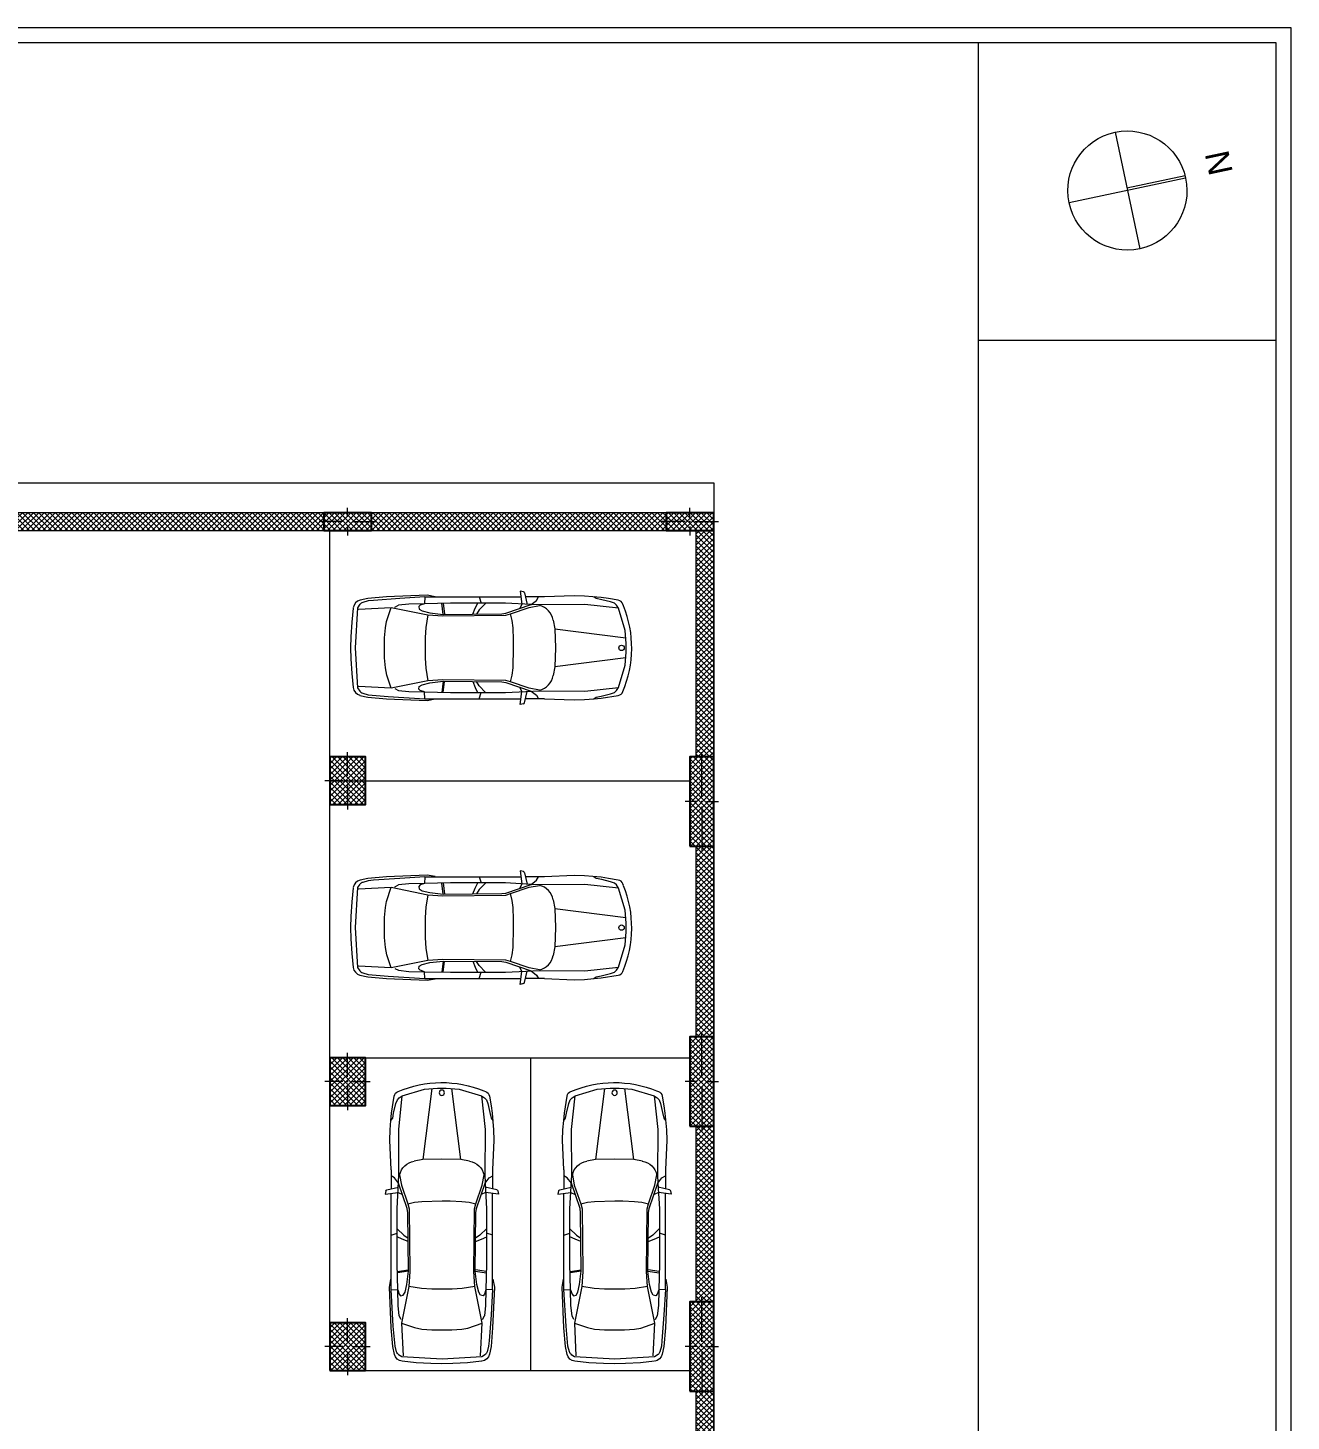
# Model space of a CAD drawing. Header units: millimetres. Extents: x 613552 to 673002, y -929939 to -887889.
# Drawn here: x 651785 to 673002, y -911280 to -887889 of the extents above; entities that cross this region are included whole.
import ezdxf
from ezdxf.enums import TextEntityAlignment as Align

# ---------------------------------------------------------------- set-up
doc = ezdxf.new("R2010")
doc.units = ezdxf.units.MM
doc.header["$MEASUREMENT"] = 0
for name, color, linetype, lineweight in [('2D Drafting - General_Pen_No__1', 7, 'Continuous', 13), ('Drawing & Figure_Pen_No__1', 7, 'Continuous', 13), ('Structural - Bearing_Pen_No__1', 7, 'Continuous', 13)]:
    doc.layers.add(name, color=color, linetype=linetype, lineweight=lineweight)
for name, color, linetype, lineweight, true_color in [('aaa mobilje_Pen_No__61', 7, 'Continuous', 20, 0x6a6a6a), ('Drawing & Figure_Pen_No__90', 7, 'Continuous', 20, 0x00bfbf), ('Structural - Bearing_Pen_No__48', 7, 'Continuous', 25, 0xa80f02), ('Structural - Bearing_Pen_No__61', 7, 'Continuous', 20, 0x6a6a6a)]:
    doc.layers.add(name, color=color, linetype=linetype, lineweight=lineweight, true_color=true_color)
doc.layers.add('Structural - Bearing', color=7, linetype='Continuous')
doc.styles.add('GENERATED_STYLE_1', font='arial.ttf')
pattern_1 = [(45, (0, 0), (-45.961939, 45.961939), []), (135, (0, 0), (45.961939, 45.961939), [])]

# ---------------------------------------------------------------- blocks, each defined once
blk = doc.blocks.new('Slab_1', base_point=(539566, -896140))
at = {"layer": 'Structural - Bearing_Pen_No__1', "color": 7, "linetype": 'Continuous', "lineweight": 13, "flags": 128}
blk.add_lwpolyline([(539566, -896140), (584366, -896140), (584366, -921140), (539566, -921140)], close=True, dxfattribs=at)
blk = doc.blocks.new('Wall_9', base_point=(584366, -921140))
at = {"layer": 'Structural - Bearing_Pen_No__61', "linetype": 'Continuous', "lineweight": 20, "true_color": 0x6a6a6a}
h = blk.add_hatch(dxfattribs=at)
h.set_pattern_fill('CONCRETE_BLOCK', color=251, style=0, pattern_type=2)
h.set_pattern_definition(pattern_1)
h.paths.add_polyline_path([(584066, -900240), (584366, -900240), (584366, -896440), (584066, -896440)])
h = blk.add_hatch(dxfattribs=at)
h.set_pattern_fill('CONCRETE_BLOCK', color=251, style=0, pattern_type=2)
h.set_pattern_definition(pattern_1)
h.paths.add_polyline_path([(584066, -904940), (584366, -904940), (584366, -901740), (584066, -901740)])
h = blk.add_hatch(dxfattribs=at)
h.set_pattern_fill('CONCRETE_BLOCK', color=251, style=0, pattern_type=2)
h.set_pattern_definition(pattern_1)
h.paths.add_polyline_path([(584066, -909390), (584366, -909390), (584366, -906440), (584066, -906440)])
h = blk.add_hatch(dxfattribs=at)
h.set_pattern_fill('CONCRETE_BLOCK', color=251, style=0, pattern_type=2)
h.set_pattern_definition(pattern_1)
h.paths.add_polyline_path([(584066, -914140), (584366, -914140), (584366, -910890), (584066, -910890)])
h = blk.add_hatch(dxfattribs=at)
h.set_pattern_fill('CONCRETE_BLOCK', color=251, style=0, pattern_type=2)
h.set_pattern_definition(pattern_1)
h.paths.add_polyline_path([(584066, -920340), (584366, -920340), (584366, -916140), (584066, -916140)])
at = {"layer": 'Structural - Bearing_Pen_No__1', "color": 7, "linetype": 'Continuous', "lineweight": 13, "flags": 128}
for points in [[(584366, -921140), (584366, -896140)], [(584066, -896440), (584066, -900240)], [(584066, -901740), (584066, -904940)], [(584066, -906440), (584066, -909390)], [(584066, -910890), (584066, -914140)], [(584066, -916140), (584066, -920840)]]:
    blk.add_lwpolyline(points, dxfattribs=at)
blk = doc.blocks.new('Wall_12', base_point=(539566, -896140))
at = {"layer": 'Structural - Bearing_Pen_No__61', "linetype": 'Continuous', "lineweight": 20, "true_color": 0x6a6a6a}
h = blk.add_hatch(dxfattribs=at)
h.set_pattern_fill('CONCRETE_BLOCK', color=251, style=0, pattern_type=2)
h.set_pattern_definition(pattern_1)
h.paths.add_polyline_path([(577816, -896440), (577816, -896140), (572666, -896140), (572666, -896440)])
h = blk.add_hatch(dxfattribs=at)
h.set_pattern_fill('CONCRETE_BLOCK', color=251, style=0, pattern_type=2)
h.set_pattern_definition(pattern_1)
h.paths.add_polyline_path([(583566, -896440), (583566, -896140), (578616, -896140), (578616, -896440)])
at = {"layer": 'Structural - Bearing_Pen_No__1', "color": 7, "linetype": 'Continuous', "lineweight": 13, "flags": 128}
for points in [[(584366, -896140), (539566, -896140)], [(539866, -896440), (584066, -896440)]]:
    blk.add_lwpolyline(points, dxfattribs=at)
blk = doc.blocks.new('Column_4', base_point=(578216, -896290))
at = {"layer": 'Structural - Bearing', "linetype": 'Continuous', "lineweight": 0, "true_color": 0x000000}
h = blk.add_hatch(dxfattribs=at)
h.set_pattern_fill('CONCRETE_BLOCK', color=18, style=0, pattern_type=2)
h.set_pattern_definition(pattern_1)
h.paths.add_polyline_path([(577816, -896440), (578616, -896440), (578616, -896140), (577816, -896140)])
at = {"layer": 'Structural - Bearing_Pen_No__1', "color": 7, "linetype": 'Continuous', "lineweight": 13}
for p, q in [((578216, -896210), (578216, -896060)), ((578136, -896290), (577736, -896290)), ((578296, -896290), (578696, -896290)), ((578216, -896370), (578216, -896520))]:
    blk.add_line(p, q, dxfattribs=at)
blk.add_point((578216, -896290), dxfattribs=at)
at = {"layer": 'Structural - Bearing_Pen_No__48', "color": 14, "linetype": 'Continuous', "lineweight": 25, "true_color": 0xa80f02, "flags": 128}
blk.add_lwpolyline([(577816, -896440), (578616, -896440), (578616, -896140), (577816, -896140)], close=True, dxfattribs=at)
blk = doc.blocks.new('Column_9', base_point=(583966, -896290))
at = {"layer": 'Structural - Bearing', "linetype": 'Continuous', "lineweight": 0, "true_color": 0x000000}
h = blk.add_hatch(dxfattribs=at)
h.set_pattern_fill('CONCRETE_BLOCK', color=18, style=0, pattern_type=2)
h.set_pattern_definition(pattern_1)
h.paths.add_polyline_path([(583566, -896440), (584366, -896440), (584366, -896140), (583566, -896140)])
at = {"layer": 'Structural - Bearing_Pen_No__1', "color": 7, "linetype": 'Continuous', "lineweight": 13}
for p, q in [((583966, -896210), (583966, -896060)), ((583886, -896290), (583486, -896290)), ((584046, -896290), (584446, -896290)), ((583966, -896370), (583966, -896520))]:
    blk.add_line(p, q, dxfattribs=at)
blk.add_point((583966, -896290), dxfattribs=at)
at = {"layer": 'Structural - Bearing_Pen_No__48', "color": 14, "linetype": 'Continuous', "lineweight": 25, "true_color": 0xa80f02, "flags": 128}
blk.add_lwpolyline([(583566, -896440), (584366, -896440), (584366, -896140), (583566, -896140)], close=True, dxfattribs=at)
blk = doc.blocks.new('Column_29', base_point=(578216, -905690))
at = {"layer": 'Structural - Bearing', "linetype": 'Continuous', "lineweight": 0, "true_color": 0x000000}
h = blk.add_hatch(dxfattribs=at)
h.set_pattern_fill('CONCRETE_BLOCK', color=18, style=0, pattern_type=2)
h.set_pattern_definition(pattern_1)
h.paths.add_polyline_path([(577916, -906090), (578516, -906090), (578516, -905290), (577916, -905290)])
at = {"layer": 'Structural - Bearing_Pen_No__1', "color": 7, "linetype": 'Continuous', "lineweight": 13}
for p, q in [((578216, -905610), (578216, -905210)), ((578136, -905690), (577836, -905690)), ((578216, -905770), (578216, -906170)), ((578296, -905690), (578596, -905690))]:
    blk.add_line(p, q, dxfattribs=at)
blk.add_point((578216, -905690), dxfattribs=at)
at = {"layer": 'Structural - Bearing_Pen_No__48', "color": 14, "linetype": 'Continuous', "lineweight": 25, "true_color": 0xa80f02, "flags": 128}
blk.add_lwpolyline([(577916, -906090), (578516, -906090), (578516, -905290), (577916, -905290)], close=True, dxfattribs=at)
blk = doc.blocks.new('Column_31', base_point=(584166, -910140))
at = {"layer": 'Structural - Bearing', "linetype": 'Continuous', "lineweight": 0, "true_color": 0x000000}
h = blk.add_hatch(dxfattribs=at)
h.set_pattern_fill('CONCRETE_BLOCK', color=18, style=0, pattern_type=2)
h.set_pattern_definition(pattern_1)
h.paths.add_polyline_path([(583966, -910890), (584366, -910890), (584366, -909390), (583966, -909390)])
at = {"layer": 'Structural - Bearing_Pen_No__1', "color": 7, "linetype": 'Continuous', "lineweight": 13}
for p, q in [((584166, -910060), (584166, -909310)), ((584086, -910140), (583886, -910140)), ((584166, -910220), (584166, -910970)), ((584246, -910140), (584446, -910140))]:
    blk.add_line(p, q, dxfattribs=at)
blk.add_point((584166, -910140), dxfattribs=at)
at = {"layer": 'Structural - Bearing_Pen_No__48', "color": 14, "linetype": 'Continuous', "lineweight": 25, "true_color": 0xa80f02, "flags": 128}
blk.add_lwpolyline([(583966, -910890), (584366, -910890), (584366, -909390), (583966, -909390)], close=True, dxfattribs=at)
blk = doc.blocks.new('Column_37', base_point=(578216, -910140))
at = {"layer": 'Structural - Bearing', "linetype": 'Continuous', "lineweight": 0, "true_color": 0x000000}
h = blk.add_hatch(dxfattribs=at)
h.set_pattern_fill('CONCRETE_BLOCK', color=18, style=0, pattern_type=2)
h.set_pattern_definition(pattern_1)
h.paths.add_polyline_path([(577916, -910540), (578516, -910540), (578516, -909740), (577916, -909740)])
at = {"layer": 'Structural - Bearing_Pen_No__1', "color": 7, "linetype": 'Continuous', "lineweight": 13}
for p, q in [((578216, -910060), (578216, -909660)), ((578136, -910140), (577836, -910140)), ((578216, -910220), (578216, -910620)), ((578296, -910140), (578596, -910140))]:
    blk.add_line(p, q, dxfattribs=at)
blk.add_point((578216, -910140), dxfattribs=at)
at = {"layer": 'Structural - Bearing_Pen_No__48', "color": 14, "linetype": 'Continuous', "lineweight": 25, "true_color": 0xa80f02, "flags": 128}
blk.add_lwpolyline([(577916, -910540), (578516, -910540), (578516, -909740), (577916, -909740)], close=True, dxfattribs=at)
blk = doc.blocks.new('Column_40', base_point=(584166, -905690))
at = {"layer": 'Structural - Bearing', "linetype": 'Continuous', "lineweight": 0, "true_color": 0x000000}
h = blk.add_hatch(dxfattribs=at)
h.set_pattern_fill('CONCRETE_BLOCK', color=18, style=0, pattern_type=2)
h.set_pattern_definition(pattern_1)
h.paths.add_polyline_path([(583966, -906440), (584366, -906440), (584366, -904940), (583966, -904940)])
at = {"layer": 'Structural - Bearing_Pen_No__1', "color": 7, "linetype": 'Continuous', "lineweight": 13}
for p, q in [((584166, -905610), (584166, -904860)), ((584086, -905690), (583886, -905690)), ((584166, -905770), (584166, -906520)), ((584246, -905690), (584446, -905690))]:
    blk.add_line(p, q, dxfattribs=at)
blk.add_point((584166, -905690), dxfattribs=at)
at = {"layer": 'Structural - Bearing_Pen_No__48', "color": 14, "linetype": 'Continuous', "lineweight": 25, "true_color": 0xa80f02, "flags": 128}
blk.add_lwpolyline([(583966, -906440), (584366, -906440), (584366, -904940), (583966, -904940)], close=True, dxfattribs=at)
blk = doc.blocks.new('Column_42', base_point=(584166, -900990))
at = {"layer": 'Structural - Bearing', "linetype": 'Continuous', "lineweight": 0, "true_color": 0x000000}
h = blk.add_hatch(dxfattribs=at)
h.set_pattern_fill('CONCRETE_BLOCK', color=18, style=0, pattern_type=2)
h.set_pattern_definition(pattern_1)
h.paths.add_polyline_path([(583966, -901740), (584366, -901740), (584366, -900240), (583966, -900240)])
at = {"layer": 'Structural - Bearing_Pen_No__1', "color": 7, "linetype": 'Continuous', "lineweight": 13}
for p, q in [((584166, -900910), (584166, -900160)), ((584086, -900990), (583886, -900990)), ((584246, -900990), (584446, -900990)), ((584166, -901070), (584166, -901820))]:
    blk.add_line(p, q, dxfattribs=at)
blk.add_point((584166, -900990), dxfattribs=at)
at = {"layer": 'Structural - Bearing_Pen_No__48', "color": 14, "linetype": 'Continuous', "lineweight": 25, "true_color": 0xa80f02, "flags": 128}
blk.add_lwpolyline([(583966, -901740), (584366, -901740), (584366, -900240), (583966, -900240)], close=True, dxfattribs=at)
blk = doc.blocks.new('Column_47', base_point=(578216, -900640))
at = {"layer": 'Structural - Bearing', "linetype": 'Continuous', "lineweight": 0, "true_color": 0x000000}
h = blk.add_hatch(dxfattribs=at)
h.set_pattern_fill('CONCRETE_BLOCK', color=18, style=0, pattern_type=2)
h.set_pattern_definition(pattern_1)
h.paths.add_polyline_path([(577916, -900240), (577916, -901040), (578516, -901040), (578516, -900240)])
at = {"layer": 'Structural - Bearing_Pen_No__1', "color": 7, "linetype": 'Continuous', "lineweight": 13}
for p, q in [((578216, -900560), (578216, -900160)), ((578136, -900640), (577836, -900640)), ((578216, -900720), (578216, -901120)), ((578296, -900640), (578596, -900640))]:
    blk.add_line(p, q, dxfattribs=at)
blk.add_point((578216, -900640), dxfattribs=at)
at = {"layer": 'Structural - Bearing_Pen_No__48', "color": 14, "linetype": 'Continuous', "lineweight": 25, "true_color": 0xa80f02, "flags": 128}
blk.add_lwpolyline([(577916, -900240), (577916, -901040), (578516, -901040), (578516, -900240)], close=True, dxfattribs=at)
blk = doc.blocks.new('North Symbol 17')
at = {"layer": 'aaa mobilje_Pen_No__61', "color": 251, "linetype": 'Continuous', "lineweight": 20, "true_color": 0x6a6a6a}
for p, q in [((0, 1000), (0, -1000)), ((45, 0), (45, 999)), ((1000, 0), (-1000, 0))]:
    blk.add_line(p, q, dxfattribs=at)
for start, end in [(0, 180), (180, 0)]:
    blk.add_arc((0, 0), 1000, start, end, dxfattribs=at)
at = {"layer": 'aaa mobilje_Pen_No__61', "color": 251, "linetype": 'Continuous', "lineweight": 20, "true_color": 0x6a6a6a, "style": 'GENERATED_STYLE_1'}
blk.add_attdef('txt', text='', height=400, dxfattribs=at).set_placement((0, 1387), align=Align.BOTTOM_CENTER)

msp = doc.modelspace()

# ---------------------------------------------------------------- linework, layer by layer
at = {"layer": '2D Drafting - General_Pen_No__1', "color": 7, "linetype": 'Continuous', "lineweight": 13, "flags": 128}
for points in [[(613552, -929939), (673002, -929939), (673002, -887889), (613552, -887889)], [(672752, -888139), (614552, -888139), (614552, -929689), (672752, -929689)]]:
    msp.add_lwpolyline(points, close=True, dxfattribs=at)
at = {"layer": 'aaa mobilje_Pen_No__61', "color": 251, "linetype": 'Continuous', "lineweight": 20, "true_color": 0x6a6a6a}
for p, q in [((657496, -897472), (657367, -897499)), ((657807, -897444), (657496, -897472)), ((658030, -897471), (657591, -897502)), ((658491, -897416), (657807, -897444)), ((658454, -897444), (658030, -897471)), ((658454, -897444), (658448, -897558)), ((658454, -897444), (660066, -897444)), ((658625, -897440), (658491, -897416)), ((659365, -897444), (659397, -897547)), ((660108, -897357), (660051, -897345)), ((660051, -897345), (660083, -897563)), ((660127, -897376), (660172, -897568)), ((660464, -897444), (660143, -897444)), ((660326, -897502), (660359, -897444)), ((660961, -897422), (660464, -897444)), ((661133, -897428), (660961, -897422)), ((661414, -897453), (661133, -897428)), ((661332, -897472), (661289, -897443)), ((661426, -897491), (661332, -897472)), ((661539, -897472), (661414, -897453)), ((661700, -897499), (661539, -897472)), ((657249, -897630), (657224, -897865)), ((657321, -897626), (657281, -898295)), ((657363, -897566), (657321, -897626)), ((657339, -897648), (657887, -897621)), ((657502, -897511), (657409, -897538)), ((657591, -897502), (657502, -897511)), ((657807, -897858), (657887, -897621)), ((657887, -897621), (658504, -897746)), ((657948, -897613), (658011, -897582)), ((658186, -897563), (658011, -897582)), ((658448, -897558), (658186, -897563)), ((658375, -897582), (658349, -897606)), ((658349, -897606), (658358, -897649)), ((658358, -897649), (658406, -897678)), ((658448, -897558), (658375, -897582)), ((658406, -897678), (658537, -897710)), ((658883, -897547), (658448, -897558)), ((658537, -897710), (658761, -897738)), ((658761, -897738), (658735, -897550)), ((658758, -897547), (658785, -897734)), ((659806, -897547), (658883, -897547)), ((659261, -897732), (659297, -897633)), ((659297, -897633), (659340, -897545)), ((659365, -897659), (659317, -897731)), ((659475, -897545), (659365, -897659)), ((659743, -897727), (659811, -897717)), ((660237, -897571), (659806, -897547)), ((659811, -897717), (660237, -897571)), ((659892, -897727), (660207, -897620)), ((660083, -897563), (660049, -897636)), ((660207, -897620), (660376, -897588)), ((660237, -897571), (660326, -897502)), ((660377, -897578), (660237, -897571)), ((661142, -897572), (660377, -897578)), ((661703, -897633), (661142, -897572)), ((661573, -897527), (661426, -897491)), ((661640, -897550), (661573, -897527)), ((661672, -897582), (661640, -897550)), ((661703, -897633), (661672, -897582)), ((661814, -898006), (661703, -897633)), ((661790, -897593), (661777, -897563)), ((657224, -897865), (657210, -898112)), ((657790, -897962), (657807, -897858)), ((658471, -897955), (658459, -898126)), ((658504, -897746), (658471, -897955)), ((658504, -897746), (658755, -897762)), ((658755, -897762), (659810, -897750)), ((658761, -897738), (659743, -897727)), ((659810, -897750), (659892, -897727)), ((659919, -897840), (659892, -897727)), ((659933, -897961), (659919, -897840)), ((660610, -897832), (660634, -897976)), ((657210, -898112), (657205, -898298)), ((657774, -898294), (657777, -898129)), ((657777, -898129), (657790, -897962)), ((658459, -898126), (658457, -898301)), ((659939, -898161), (659933, -897961)), ((659943, -898293), (659939, -898161)), ((660634, -897976), (660644, -898298)), ((660634, -897976), (661828, -898127)), ((657205, -898298), (657210, -898483)), ((657281, -898295), (657321, -898969)), ((657777, -898466), (657774, -898294)), ((658457, -898301), (658459, -898469)), ((659933, -898634), (659943, -898293)), ((660644, -898298), (660634, -898619)), ((661927, -898298), (661927, -898298)), ((657210, -898483), (657224, -898730)), ((657790, -898633), (657777, -898466)), ((657814, -898756), (657790, -898633)), ((658459, -898469), (658471, -898640)), ((658471, -898640), (658504, -898849)), ((659919, -898755), (659933, -898634)), ((660634, -898619), (660610, -898763)), ((661828, -898468), (660634, -898619)), ((661703, -898962), (661814, -898589)), ((657224, -898730), (657249, -898965)), ((657887, -898974), (657814, -898756)), ((658504, -898849), (657887, -898974)), ((658406, -898917), (658537, -898885)), ((658755, -898833), (658504, -898849)), ((658537, -898885), (658761, -898858)), ((658762, -898858), (658735, -899045)), ((659810, -898845), (658755, -898833)), ((658758, -899045), (658785, -898861)), ((658761, -898858), (659743, -898868)), ((659261, -898863), (659297, -898962)), ((659365, -898936), (659317, -898864)), ((659743, -898868), (659811, -898878)), ((659892, -898868), (659810, -898845)), ((659811, -898878), (660237, -899024)), ((659892, -898868), (659919, -898755)), ((660207, -898975), (659892, -898868)), ((657321, -898969), (657359, -899025)), ((657887, -898974), (657339, -898947)), ((657363, -899095), (657496, -899124)), ((657409, -899057), (657502, -899084)), ((657496, -899124), (657807, -899151)), ((657502, -899084), (657838, -899113)), ((657838, -899113), (658454, -899151)), ((657948, -898982), (658011, -899013)), ((658011, -899013), (658186, -899032)), ((658186, -899032), (658448, -899038)), ((658349, -898989), (658358, -898946)), ((658375, -899013), (658349, -898989)), ((658358, -898946), (658406, -898917)), ((658448, -899038), (658375, -899013)), ((658454, -899151), (658448, -899038)), ((658448, -899038), (658883, -899048)), ((658883, -899048), (659806, -899048)), ((659297, -898962), (659339, -899048)), ((659473, -899048), (659365, -898936)), ((659365, -899152), (659397, -899048)), ((659806, -899048), (660377, -899017)), ((660083, -899032), (660049, -898959)), ((660051, -899250), (660083, -899032)), ((660127, -899219), (660172, -899028)), ((660376, -899007), (660207, -898975)), ((660237, -899024), (660326, -899093)), ((660326, -899093), (660359, -899151)), ((660377, -899017), (661142, -899023)), ((661142, -899023), (661703, -898962)), ((661289, -899152), (661332, -899123)), ((661332, -899123), (661411, -899108)), ((661411, -899108), (661573, -899068)), ((661414, -899142), (661700, -899096)), ((661573, -899068), (661640, -899045)), ((661640, -899045), (661672, -899014)), ((661672, -899014), (661703, -898962)), ((657807, -899151), (658491, -899179)), ((658454, -899151), (660066, -899151)), ((658491, -899179), (658625, -899155)), ((660108, -899238), (660051, -899250)), ((660464, -899151), (660143, -899151)), ((660464, -899151), (660961, -899173)), ((660961, -899173), (661133, -899167)), ((661133, -899167), (661289, -899152)), ((661289, -899152), (661414, -899142)), ((657807, -902141), (657496, -902169)), ((658491, -902113), (657807, -902141)), ((658454, -902141), (658030, -902168)), ((658454, -902141), (658448, -902255)), ((658454, -902141), (660066, -902141)), ((658625, -902137), (658491, -902113)), ((659365, -902141), (659397, -902244)), ((660108, -902054), (660051, -902042)), ((660051, -902042), (660083, -902260)), ((660127, -902073), (660172, -902265)), ((660464, -902141), (660143, -902141)), ((660326, -902199), (660359, -902141)), ((660961, -902119), (660464, -902141)), ((661133, -902125), (660961, -902119)), ((661414, -902150), (661133, -902125)), ((661332, -902169), (661289, -902140)), ((661539, -902169), (661414, -902150)), ((657249, -902327), (657224, -902562)), ((657321, -902323), (657281, -902992)), ((657363, -902263), (657321, -902323)), ((657339, -902345), (657887, -902318)), ((657496, -902169), (657367, -902196)), ((657502, -902208), (657409, -902235)), ((657591, -902199), (657502, -902208)), ((658030, -902168), (657591, -902199)), ((657807, -902555), (657887, -902318)), ((657887, -902318), (658504, -902443)), ((657948, -902310), (658011, -902279)), ((658186, -902260), (658011, -902279)), ((658448, -902255), (658186, -902260)), ((658375, -902279), (658349, -902303)), ((658349, -902303), (658358, -902346)), ((658358, -902346), (658406, -902375)), ((658448, -902255), (658375, -902279)), ((658406, -902375), (658537, -902407)), ((658883, -902244), (658448, -902255)), ((658761, -902435), (658735, -902247)), ((658758, -902244), (658785, -902431)), ((659806, -902244), (658883, -902244)), ((659261, -902429), (659297, -902330)), ((659297, -902330), (659340, -902242)), ((659365, -902356), (659317, -902428)), ((659475, -902242), (659365, -902356)), ((660237, -902268), (659806, -902244)), ((659811, -902414), (660237, -902268)), ((659892, -902424), (660207, -902317)), ((660083, -902260), (660049, -902333)), ((660207, -902317), (660376, -902285)), ((660237, -902268), (660326, -902199)), ((660377, -902275), (660237, -902268)), ((661142, -902269), (660377, -902275)), ((661703, -902330), (661142, -902269)), ((661426, -902188), (661332, -902169)), ((661573, -902224), (661426, -902188)), ((661700, -902196), (661539, -902169)), ((661640, -902247), (661573, -902224)), ((661672, -902279), (661640, -902247)), ((661703, -902330), (661672, -902279)), ((661814, -902703), (661703, -902330)), ((661790, -902290), (661777, -902260)), ((657224, -902562), (657210, -902809)), ((657790, -902659), (657807, -902555)), ((658504, -902443), (658471, -902652)), ((658504, -902443), (658755, -902459)), ((658537, -902407), (658761, -902435)), ((658755, -902459), (659810, -902447)), ((658761, -902435), (659743, -902424)), ((659743, -902424), (659811, -902414)), ((659810, -902447), (659892, -902424)), ((659919, -902537), (659892, -902424)), ((659933, -902658), (659919, -902537)), ((660610, -902529), (660634, -902673)), ((657210, -902809), (657205, -902995)), ((657774, -902991), (657777, -902826)), ((657777, -902826), (657790, -902659)), ((658459, -902823), (658457, -902998)), ((658471, -902652), (658459, -902823)), ((659939, -902858), (659933, -902658)), ((659943, -902990), (659939, -902858)), ((660634, -902673), (660644, -902995)), ((660634, -902673), (661828, -902824)), ((657205, -902995), (657210, -903180)), ((657281, -902992), (657321, -903666)), ((657777, -903163), (657774, -902991)), ((658457, -902998), (658459, -903166)), ((659933, -903331), (659943, -902990)), ((660644, -902995), (660634, -903316)), ((661927, -902995), (661927, -902995)), ((657210, -903180), (657224, -903427)), ((657790, -903330), (657777, -903163)), ((657814, -903453), (657790, -903330)), ((658459, -903166), (658471, -903337)), ((658471, -903337), (658504, -903546)), ((659919, -903452), (659933, -903331)), ((660634, -903316), (660610, -903460)), ((661828, -903165), (660634, -903316)), ((661703, -903659), (661814, -903286)), ((657224, -903427), (657249, -903662)), ((657887, -903671), (657814, -903453)), ((658504, -903546), (657887, -903671)), ((658755, -903530), (658504, -903546)), ((658537, -903582), (658761, -903555)), ((658762, -903555), (658735, -903742)), ((659810, -903542), (658755, -903530)), ((658758, -903742), (658785, -903558)), ((658761, -903555), (659743, -903565)), ((659261, -903560), (659297, -903659)), ((659365, -903633), (659317, -903561)), ((659743, -903565), (659811, -903575)), ((659892, -903565), (659810, -903542)), ((659892, -903565), (659919, -903452)), ((660207, -903672), (659892, -903565)), ((657321, -903666), (657359, -903722)), ((657887, -903671), (657339, -903644)), ((657363, -903792), (657496, -903821)), ((657409, -903754), (657502, -903781)), ((657502, -903781), (657838, -903810)), ((657948, -903679), (658011, -903710)), ((658011, -903710), (658186, -903729)), ((658186, -903729), (658448, -903735)), ((658349, -903686), (658358, -903643)), ((658375, -903710), (658349, -903686)), ((658358, -903643), (658406, -903614)), ((658448, -903735), (658375, -903710)), ((658406, -903614), (658537, -903582)), ((658454, -903848), (658448, -903735)), ((658448, -903735), (658883, -903745)), ((658883, -903745), (659806, -903745)), ((659297, -903659), (659339, -903745)), ((659473, -903745), (659365, -903633)), ((659365, -903849), (659397, -903745)), ((659806, -903745), (660377, -903714)), ((659811, -903575), (660237, -903721)), ((660083, -903729), (660049, -903656)), ((660051, -903947), (660083, -903729)), ((660127, -903916), (660172, -903725)), ((660376, -903704), (660207, -903672)), ((660237, -903721), (660326, -903790)), ((660326, -903790), (660359, -903848)), ((660377, -903714), (661142, -903720)), ((661142, -903720), (661703, -903659)), ((661332, -903820), (661411, -903805)), ((661411, -903805), (661573, -903765)), ((661414, -903839), (661700, -903793)), ((661573, -903765), (661640, -903742)), ((661640, -903742), (661672, -903711)), ((661672, -903711), (661703, -903659)), ((657496, -903821), (657807, -903848)), ((657807, -903848), (658491, -903876)), ((657838, -903810), (658454, -903848)), ((658454, -903848), (660066, -903848)), ((658491, -903876), (658625, -903852)), ((660108, -903935), (660051, -903947)), ((660464, -903848), (660143, -903848)), ((660464, -903848), (660961, -903870)), ((660961, -903870), (661133, -903864)), ((661133, -903864), (661289, -903849)), ((661289, -903849), (661332, -903820)), ((661289, -903849), (661414, -903839)), ((658738, -905596), (658738, -905596)), ((661640, -905596), (661640, -905596)), ((657894, -906110), (657939, -905823)), ((657967, -905950), (657991, -905884)), ((657991, -905884), (658022, -905851)), ((658013, -906381), (658073, -905820)), ((658022, -905851), (658073, -905820)), ((658073, -905820), (658447, -905709)), ((658568, -905695), (658417, -906889)), ((659059, -906889), (658908, -905695)), ((659029, -905709), (659403, -905820)), ((659403, -905820), (659454, -905851)), ((659403, -905820), (659463, -906381)), ((659442, -905734), (659472, -905746)), ((659454, -905851), (659485, -905884)), ((659485, -905884), (659509, -905950)), ((659537, -905823), (659564, -905984)), ((660795, -906110), (660841, -905823)), ((660869, -905950), (660893, -905884)), ((660893, -905884), (660924, -905851)), ((660914, -906381), (660975, -905820)), ((660924, -905851), (660975, -905820)), ((660975, -905820), (661348, -905709)), ((661469, -905695), (661318, -906889)), ((661961, -906889), (661810, -905695)), ((661931, -905709), (662305, -905820)), ((662305, -905820), (662356, -905851)), ((662305, -905820), (662365, -906381)), ((662344, -905734), (662374, -905746)), ((662356, -905851), (662387, -905884)), ((662387, -905884), (662411, -905950)), ((662438, -905823), (662466, -905984)), ((657883, -906234), (657894, -906110)), ((657912, -906191), (657928, -906112)), ((657928, -906112), (657967, -905950)), ((659509, -905950), (659544, -906097)), ((659544, -906097), (659564, -906191)), ((659564, -905984), (659582, -906110)), ((659582, -906110), (659607, -906390)), ((660785, -906234), (660795, -906110)), ((660814, -906191), (660830, -906112)), ((660830, -906112), (660869, -905950)), ((662411, -905950), (662446, -906097)), ((662446, -906097), (662466, -906191)), ((662466, -905984), (662484, -906110)), ((662484, -906110), (662509, -906390)), ((657868, -906390), (657883, -906234)), ((657883, -906234), (657912, -906191)), ((659564, -906191), (659592, -906234)), ((660770, -906390), (660785, -906234)), ((660785, -906234), (660814, -906191)), ((662466, -906191), (662494, -906234)), ((657863, -906562), (657868, -906390)), ((657885, -907059), (657863, -906562)), ((658018, -907146), (658013, -906381)), ((659463, -906381), (659458, -907146)), ((659613, -906562), (659591, -907059)), ((659607, -906390), (659613, -906562)), ((660765, -906562), (660770, -906390)), ((660787, -907059), (660765, -906562)), ((660920, -907146), (660914, -906381)), ((662365, -906381), (662360, -907146)), ((662515, -906562), (662493, -907059)), ((662509, -906390), (662515, -906562)), ((657885, -907059), (657885, -907380)), ((658417, -906889), (658272, -906913)), ((658738, -906879), (658417, -906889)), ((659059, -906889), (658738, -906879)), ((659203, -906913), (659059, -906889)), ((659591, -907059), (659591, -907380)), ((660787, -907059), (660787, -907380)), ((661318, -906889), (661174, -906913)), ((661640, -906879), (661318, -906889)), ((661961, -906889), (661640, -906879)), ((662105, -906913), (661961, -906889)), ((662493, -907059), (662493, -907380)), ((657943, -907197), (657884, -907164)), ((658011, -907286), (657943, -907197)), ((657987, -907717), (658018, -907146)), ((658157, -907712), (658011, -907286)), ((658028, -907147), (658061, -907316)), ((659318, -907712), (659465, -907286)), ((659415, -907316), (659448, -907147)), ((659458, -907146), (659465, -907286)), ((659465, -907286), (659533, -907197)), ((659465, -907286), (659489, -907717)), ((659533, -907197), (659592, -907164)), ((660845, -907197), (660786, -907164)), ((660913, -907286), (660845, -907197)), ((660889, -907717), (660920, -907146)), ((661059, -907712), (660913, -907286)), ((660930, -907147), (660962, -907316)), ((662220, -907712), (662366, -907286)), ((662317, -907316), (662350, -907147)), ((662360, -907146), (662366, -907286)), ((662366, -907286), (662435, -907197)), ((662366, -907286), (662391, -907717)), ((662435, -907197), (662493, -907164)), ((657798, -907415), (657786, -907472)), ((657786, -907472), (658003, -907440)), ((657816, -907396), (658008, -907351)), ((657885, -909069), (657885, -907458)), ((658003, -907440), (658076, -907474)), ((658061, -907316), (658168, -907631)), ((659308, -907631), (659415, -907316)), ((659473, -907440), (659400, -907474)), ((659659, -907396), (659468, -907351)), ((659690, -907472), (659473, -907440)), ((659591, -909069), (659591, -907458)), ((659678, -907415), (659690, -907472)), ((660699, -907415), (660687, -907472)), ((660687, -907472), (660905, -907440)), ((660718, -907396), (660910, -907351)), ((660787, -909069), (660787, -907458)), ((660905, -907440), (660978, -907474)), ((660962, -907316), (661070, -907631)), ((662210, -907631), (662317, -907316)), ((662374, -907440), (662302, -907474)), ((662561, -907396), (662370, -907351)), ((662592, -907472), (662374, -907440)), ((662493, -909069), (662493, -907458)), ((662580, -907415), (662592, -907472)), ((657987, -908640), (657987, -907717)), ((658167, -907780), (658157, -907712)), ((658178, -908763), (658167, -907780)), ((658168, -907631), (658280, -907604)), ((658168, -907631), (658191, -907713)), ((658191, -907713), (658202, -908768)), ((658280, -907604), (658401, -907590)), ((658401, -907590), (658742, -907580)), ((658742, -907580), (658875, -907584)), ((658875, -907584), (659075, -907590)), ((659075, -907590), (659195, -907604)), ((659195, -907604), (659308, -907631)), ((659274, -908768), (659285, -907713)), ((659285, -907713), (659308, -907631)), ((659298, -908763), (659309, -907780)), ((659309, -907780), (659318, -907712)), ((659489, -907717), (659489, -908640)), ((660889, -908640), (660889, -907717)), ((661069, -907780), (661059, -907712)), ((661080, -908763), (661069, -907780)), ((661070, -907631), (661182, -907604)), ((661070, -907631), (661092, -907713)), ((661092, -907713), (661104, -908768)), ((661182, -907604), (661303, -907590)), ((661303, -907590), (661644, -907580)), ((661644, -907580), (661776, -907584)), ((661776, -907584), (661976, -907590)), ((661976, -907590), (662097, -907604)), ((662097, -907604), (662210, -907631)), ((662175, -908768), (662187, -907713)), ((662187, -907713), (662210, -907631)), ((662200, -908763), (662210, -907780)), ((662210, -907780), (662220, -907712)), ((662391, -907717), (662391, -908640)), ((657884, -908158), (657987, -908126)), ((657987, -908050), (658099, -908158)), ((658074, -908226), (657987, -908184)), ((658172, -908262), (658074, -908226)), ((658099, -908158), (658172, -908206)), ((659303, -908262), (659402, -908226)), ((659377, -908158), (659304, -908206)), ((659491, -908048), (659377, -908158)), ((659402, -908226), (659491, -908183)), ((659592, -908158), (659489, -908126)), ((660786, -908158), (660889, -908126)), ((660889, -908050), (661001, -908158)), ((660976, -908226), (660889, -908184)), ((661074, -908262), (660976, -908226)), ((661001, -908158), (661074, -908206)), ((662205, -908262), (662304, -908226)), ((662279, -908158), (662206, -908206)), ((662393, -908048), (662279, -908158)), ((662304, -908226), (662393, -908183)), ((662494, -908158), (662391, -908126)), ((657998, -909076), (657987, -908640)), ((659489, -908640), (659478, -909076)), ((660900, -909076), (660889, -908640)), ((662391, -908640), (662380, -909076)), ((657856, -909032), (657881, -908898)), ((657990, -908765), (658174, -908738)), ((658178, -908761), (657991, -908788)), ((658150, -908986), (658178, -908763)), ((658202, -908768), (658186, -909019)), ((659290, -909019), (659274, -908768)), ((659326, -908986), (659298, -908763)), ((659298, -908763), (659485, -908788)), ((659489, -908765), (659301, -908738)), ((659595, -908898), (659620, -909032)), ((660758, -909032), (660782, -908898)), ((660892, -908765), (661076, -908738)), ((661080, -908761), (660892, -908788)), ((661052, -908986), (661080, -908763)), ((661104, -908768), (661088, -909019)), ((662192, -909019), (662175, -908768)), ((662227, -908986), (662200, -908763)), ((662200, -908763), (662387, -908788)), ((662390, -908765), (662203, -908738)), ((662497, -908898), (662521, -909032)), ((657885, -909716), (657856, -909032)), ((657885, -909069), (657998, -909076)), ((657922, -909685), (657885, -909069)), ((657998, -909076), (658022, -909148)), ((658004, -909337), (657998, -909076)), ((658022, -909148), (658046, -909174)), ((658046, -909174), (658089, -909165)), ((658186, -909019), (658061, -909636)), ((658089, -909165), (658119, -909117)), ((658119, -909117), (658150, -908986)), ((658395, -909052), (658186, -909019)), ((658567, -909064), (658395, -909052)), ((658735, -909066), (658567, -909064)), ((658909, -909064), (658735, -909066)), ((659081, -909052), (658909, -909064)), ((659290, -909019), (659081, -909052)), ((659415, -909636), (659290, -909019)), ((659357, -909117), (659326, -908986)), ((659387, -909165), (659357, -909117)), ((659429, -909174), (659387, -909165)), ((659454, -909148), (659429, -909174)), ((659478, -909076), (659454, -909148)), ((659478, -909076), (659472, -909337)), ((659591, -909069), (659478, -909076)), ((659591, -909069), (659564, -909493)), ((659620, -909032), (659591, -909716)), ((660787, -909716), (660758, -909032)), ((660787, -909069), (660900, -909076)), ((660824, -909685), (660787, -909069)), ((660900, -909076), (660924, -909148)), ((660905, -909337), (660900, -909076)), ((660924, -909148), (660948, -909174)), ((660948, -909174), (660991, -909165)), ((661088, -909019), (660963, -909636)), ((660991, -909165), (661020, -909117)), ((661020, -909117), (661052, -908986)), ((661297, -909052), (661088, -909019)), ((661468, -909064), (661297, -909052)), ((661636, -909066), (661468, -909064)), ((661811, -909064), (661636, -909066)), ((661982, -909052), (661811, -909064)), ((662192, -909019), (661982, -909052)), ((662317, -909636), (662192, -909019)), ((662259, -909117), (662227, -908986)), ((662289, -909165), (662259, -909117)), ((662331, -909174), (662289, -909165)), ((662355, -909148), (662331, -909174)), ((662380, -909076), (662355, -909148)), ((662380, -909076), (662374, -909337)), ((662493, -909069), (662380, -909076)), ((662493, -909069), (662466, -909493)), ((662521, -909032), (662493, -909716)), ((658022, -909512), (658004, -909337)), ((659472, -909337), (659454, -909512)), ((660924, -909512), (660905, -909337)), ((662374, -909337), (662355, -909512)), ((658053, -909575), (658022, -909512)), ((658061, -909636), (658088, -910184)), ((658061, -909636), (658280, -909709)), ((659177, -909717), (659415, -909636)), ((659387, -910184), (659415, -909636)), ((659423, -909575), (659454, -909512)), ((659564, -909493), (659533, -909932)), ((660955, -909575), (660924, -909512)), ((660963, -909636), (660990, -910184)), ((660963, -909636), (661182, -909709)), ((662079, -909717), (662317, -909636)), ((662289, -910184), (662317, -909636)), ((662324, -909575), (662355, -909512)), ((662466, -909493), (662435, -909932)), ((657912, -910027), (657885, -909716)), ((657952, -910021), (657922, -909685)), ((658280, -909709), (658402, -909733)), ((658402, -909733), (658569, -909746)), ((658569, -909746), (658741, -909749)), ((658741, -909749), (658907, -909746)), ((658907, -909746), (659074, -909733)), ((659074, -909733), (659177, -909717)), ((659591, -909716), (659564, -910027)), ((660814, -910027), (660787, -909716)), ((660853, -910021), (660824, -909685)), ((661182, -909709), (661304, -909733)), ((661304, -909733), (661471, -909746)), ((661471, -909746), (661643, -909749)), ((661643, -909749), (661808, -909746)), ((661808, -909746), (661975, -909733)), ((661975, -909733), (662079, -909717)), ((662493, -909716), (662466, -910027)), ((657940, -910160), (657912, -910027)), ((657978, -910114), (657952, -910021)), ((659524, -910021), (659498, -910114)), ((659533, -909932), (659524, -910021)), ((659564, -910027), (659536, -910156)), ((660842, -910160), (660814, -910027)), ((660880, -910114), (660853, -910021)), ((662426, -910021), (662399, -910114)), ((662435, -909932), (662426, -910021)), ((662466, -910027), (662438, -910156)), ((658067, -910203), (658010, -910164)), ((658741, -910242), (658067, -910203)), ((658306, -910299), (658070, -910274)), ((658552, -910313), (658306, -910299)), ((658738, -910318), (658552, -910313)), ((658924, -910313), (658738, -910318)), ((659409, -910203), (658741, -910242)), ((659170, -910299), (658924, -910313)), ((659406, -910274), (659170, -910299)), ((659469, -910160), (659409, -910203)), ((660968, -910203), (660912, -910164)), ((661642, -910242), (660968, -910203)), ((661207, -910299), (660972, -910274)), ((661454, -910313), (661207, -910299)), ((661640, -910318), (661454, -910313)), ((661825, -910313), (661640, -910318)), ((662311, -910203), (661642, -910242)), ((662072, -910299), (661825, -910313)), ((662308, -910274), (662072, -910299)), ((662371, -910160), (662311, -910203))]:
    msp.add_line(p, q, dxfattribs=at)
for centre, major_axis, start_param, end_param in [((660103, -897382), (17.7, 17.7), 5.727305, 6.861623), ((657398, -897646), (-106, 106), -0.575715, 0.642137), ((657437, -897634), (-70.7, 70.7), -0.506125, 0.043587), ((660312, -897882), (213, 213), 5.664133, 6.854932), ((661683, -897597), (70.7, 70.7), 5.848587, 6.901698), ((660057, -898298), (63, 1869), 4.342186, 5.13214), ((659791, -898298), (-2043, 68), 3.032047, 3.318066), ((661756, -898298), (-31.8, 31.8), 3.926991, 10.210176), ((660312, -898713), (-213, 213), 2.569846, 3.760644), ((657398, -898949), (106, 106), 2.463798, 3.689923), ((657437, -898961), (-70.9, 70.9), 1.391584, 2.076926), ((661683, -898998), (-70.7, 70.7), 2.52308, 3.576193), ((660103, -899213), (17.7, 17.7), 4.133917, 5.268191), ((660103, -902079), (17.7, 17.7), 5.727305, 6.861623), ((657398, -902343), (-106, 106), -0.575715, 0.642137), ((657437, -902331), (-70.7, 70.7), -0.506125, 0.043587), ((660312, -902579), (213, 213), 5.664133, 6.854932), ((661683, -902294), (70.7, 70.7), 5.848587, 6.901698), ((660057, -902995), (63, 1869), 4.342186, 5.13214), ((659791, -902995), (-2043, 68), 3.032047, 3.318066), ((661756, -902995), (-31.8, 31.8), 3.926991, 10.210176), ((660312, -903410), (-213, 213), 2.569846, 3.760644), ((657398, -903646), (106, 106), 2.463798, 3.689923), ((657437, -903658), (-70.9, 70.9), 1.391584, 2.076926), ((661683, -903695), (-70.7, 70.7), 2.52308, 3.576193), ((660103, -903910), (17.7, 17.7), 4.133917, 5.268191)]:
    msp.add_ellipse(centre, major_axis=major_axis, ratio=1, start_param=start_param, end_param=end_param, dxfattribs=at)
at = {"layer": 'aaa mobilje_Pen_No__61', "color": 251, "linetype": 'Continuous', "lineweight": 20, "true_color": 0x6a6a6a, "extrusion": (0, 0, -1)}
for centre, major_axis, start_param, end_param in [((658738, -907466), (1869, 63), 4.342246, 5.132201), ((661640, -907466), (1869, 63), 4.342246, 5.132201), ((658038, -905840), (-70.7, 70.7), 5.664673, 6.717785), ((658738, -907732), (-68, 2043), -0.109546, 0.176473), ((658738, -905767), (-31.8, 31.8), 0.785398, 7.068583), ((659438, -905840), (70.7, 70.7), -0.434598, 0.618512), ((660939, -905840), (-70.7, 70.7), 5.664673, 6.717785), ((661640, -907732), (-68, 2043), -0.109546, 0.176473), ((661640, -905767), (-31.8, 31.8), 0.785398, 7.068583), ((662340, -905840), (70.7, 70.7), -0.434598, 0.618512), ((658322, -907211), (-213, 213), 5.711438, 6.902237), ((659153, -907211), (213, 213), -0.619052, 0.571746), ((661224, -907211), (-213, 213), 5.711438, 6.902237), ((662055, -907211), (213, 213), -0.619052, 0.571746), ((657822, -907420), (17.7, 17.7), 4.133917, 5.268191), ((659654, -907420), (17.7, 17.7), -0.55588, 0.578437), ((660724, -907420), (17.7, 17.7), 4.133917, 5.268191), ((662555, -907420), (17.7, 17.7), -0.55588, 0.578437), ((658074, -910086), (-70.9, 70.9), 4.533177, 5.218518), ((659401, -910086), (-70.7, 70.7), 2.635468, 3.18518), ((660976, -910086), (-70.9, 70.9), 4.533177, 5.218518), ((662303, -910086), (-70.7, 70.7), 2.635468, 3.18518), ((658086, -910125), (106, 106), 2.463798, 3.689923), ((659390, -910125), (-106, 106), 2.565877, 3.78373), ((660988, -910125), (106, 106), 2.463798, 3.689923), ((662291, -910125), (-106, 106), 2.565877, 3.78373)]:
    msp.add_ellipse(centre, major_axis=major_axis, ratio=1, start_param=start_param, end_param=end_param, dxfattribs=at)
at = {"layer": 'Drawing & Figure_Pen_No__1', "color": 7, "linetype": 'Continuous', "lineweight": 13}
for points in [[(667752, -922210), (667752, -888139)], [(672752, -893139), (667752, -893139)]]:
    msp.add_lwpolyline(points, dxfattribs=at)
at = {"layer": 'Drawing & Figure_Pen_No__90', "color": 132, "linetype": 'Continuous', "lineweight": 20, "true_color": 0x00bfbf}
for p, q in [((656855, -910429), (656855, -896329)), ((656855, -900529), (662905, -900529)), ((656855, -905179), (662905, -905179)), ((660230, -910429), (660230, -905179)), ((656855, -910429), (662905, -910429))]:
    msp.add_line(p, q, dxfattribs=at)

# ---------------------------------------------------------------- block references
at = {"layer": 'aaa mobilje_Pen_No__61', "color": 251, "linetype": 'Continuous', "lineweight": 20, "true_color": 0x6a6a6a}
ref = msp.add_blockref('North Symbol 17', (670252, -890620), dxfattribs=dict(at, xscale=-1, zscale=1000, rotation=281.9999999999966))
ref.add_attrib('txt', 'N', dxfattribs={"color": 251, "linetype": 'Continuous', "lineweight": 20, "true_color": 0x6a6a6a, "height": 400, "rotation": 282, "style": 'GENERATED_STYLE_1'}).set_placement((671474, -890223), align=Align.BOTTOM_CENTER)
at = {"layer": 'Structural - Bearing', "color": 7, "linetype": 'Continuous', "lineweight": 13}
msp.add_blockref('Slab_1', (618505, -895529), dxfattribs=at)
at = {"layer": 'Structural - Bearing', "color": 7, "lineweight": 13}
for name, p in [('Wall_12', (618505, -896029)), ('Wall_9', (663305, -921029))]:
    msp.add_blockref(name, p, dxfattribs=at)
at = {"layer": 'Structural - Bearing', "color": 14, "lineweight": 25, "true_color": 0xa80f02}
for name, p in [('Column_4', (657155, -896179)), ('Column_9', (662905, -896179)), ('Column_47', (657155, -900529)), ('Column_42', (663105, -900879)), ('Column_40', (663105, -905579)), ('Column_29', (657155, -905579)), ('Column_31', (663105, -910029)), ('Column_37', (657155, -910029))]:
    msp.add_blockref(name, p, dxfattribs=at)

doc.saveas('drawing.dxf')
